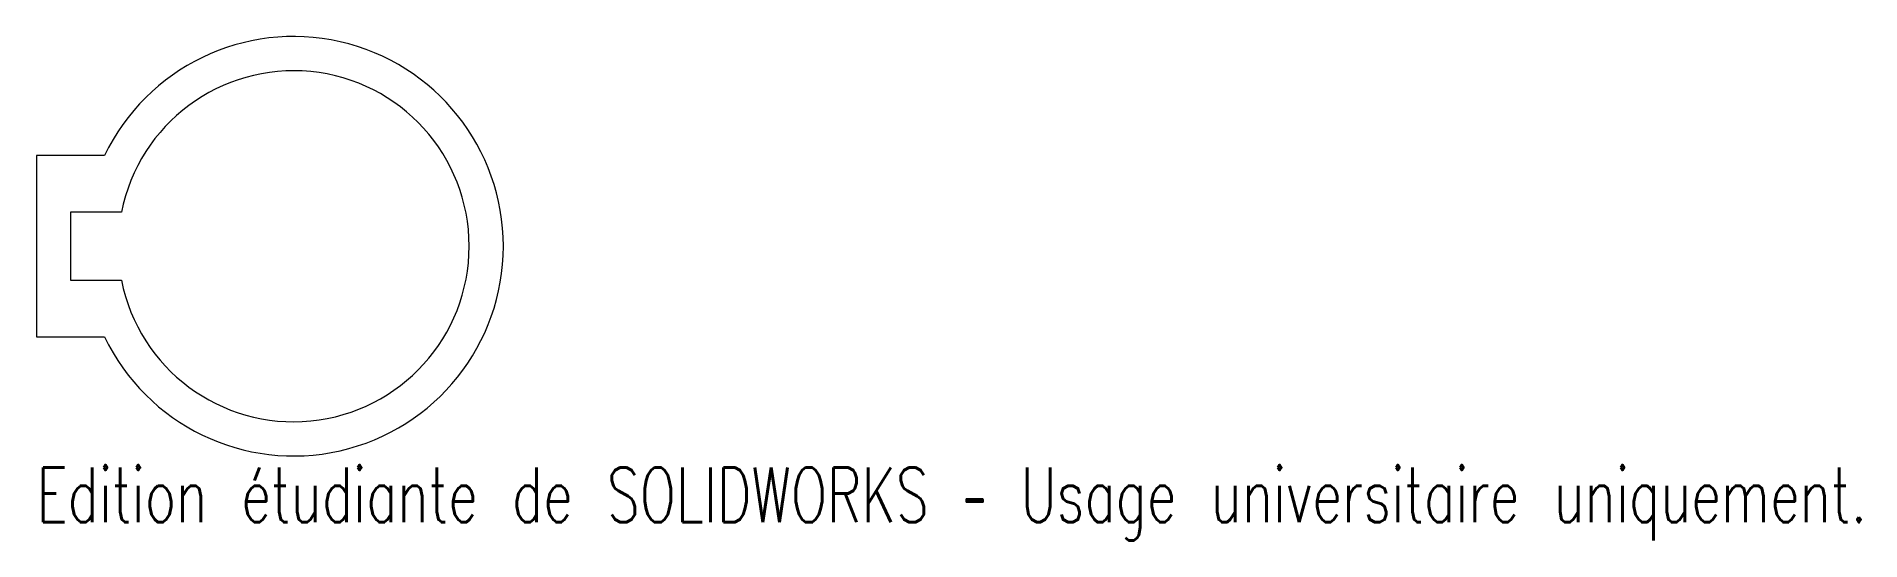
# Model space of a CAD drawing. Header units: millimetres. Extents: x 0 to 161, y -34 to 11.
import ezdxf

# ---------------------------------------------------------------- set-up
doc = ezdxf.new("R2010")
doc.units = ezdxf.units.MM
doc.styles.add('SLDTEXTSTYLE0', font='TXT', dxfattribs={"width": 0.7, "bigfont": 'bigfont'})

msp = doc.modelspace()

# ---------------------------------------------------------------- linework, layer by layer
at = {"color": 7, "linetype": 'Continuous', "lineweight": 15}
for p, q in [((6, 0), (0, 0)), ((0, 0), (0, -16)), ((7.5, -5), (3, -5)), ((3, -5), (3, -11)), ((3, -11), (7.5, -11)), ((0, -16), (6, -16))]:
    msp.add_line(p, q, dxfattribs=at)
for radius, start, end in [(18.52, 205.5871, 154.4129), (15.5, 191.1599, 168.8401)]:
    msp.add_arc((22.71, -8), radius, start, end, dxfattribs=at)

# ---------------------------------------------------------------- texts
at = {"color": 7, "linetype": 'Continuous', "insert": (0, -27.54), "char_height": 4.8336, "attachment_point": 1, "style": 'SLDTEXTSTYLE0'}
msp.add_mtext('Edition étudiante de SOLIDWORKS – Usage universitaire uniquement.', dxfattribs=at)

doc.saveas('drawing.dxf')
